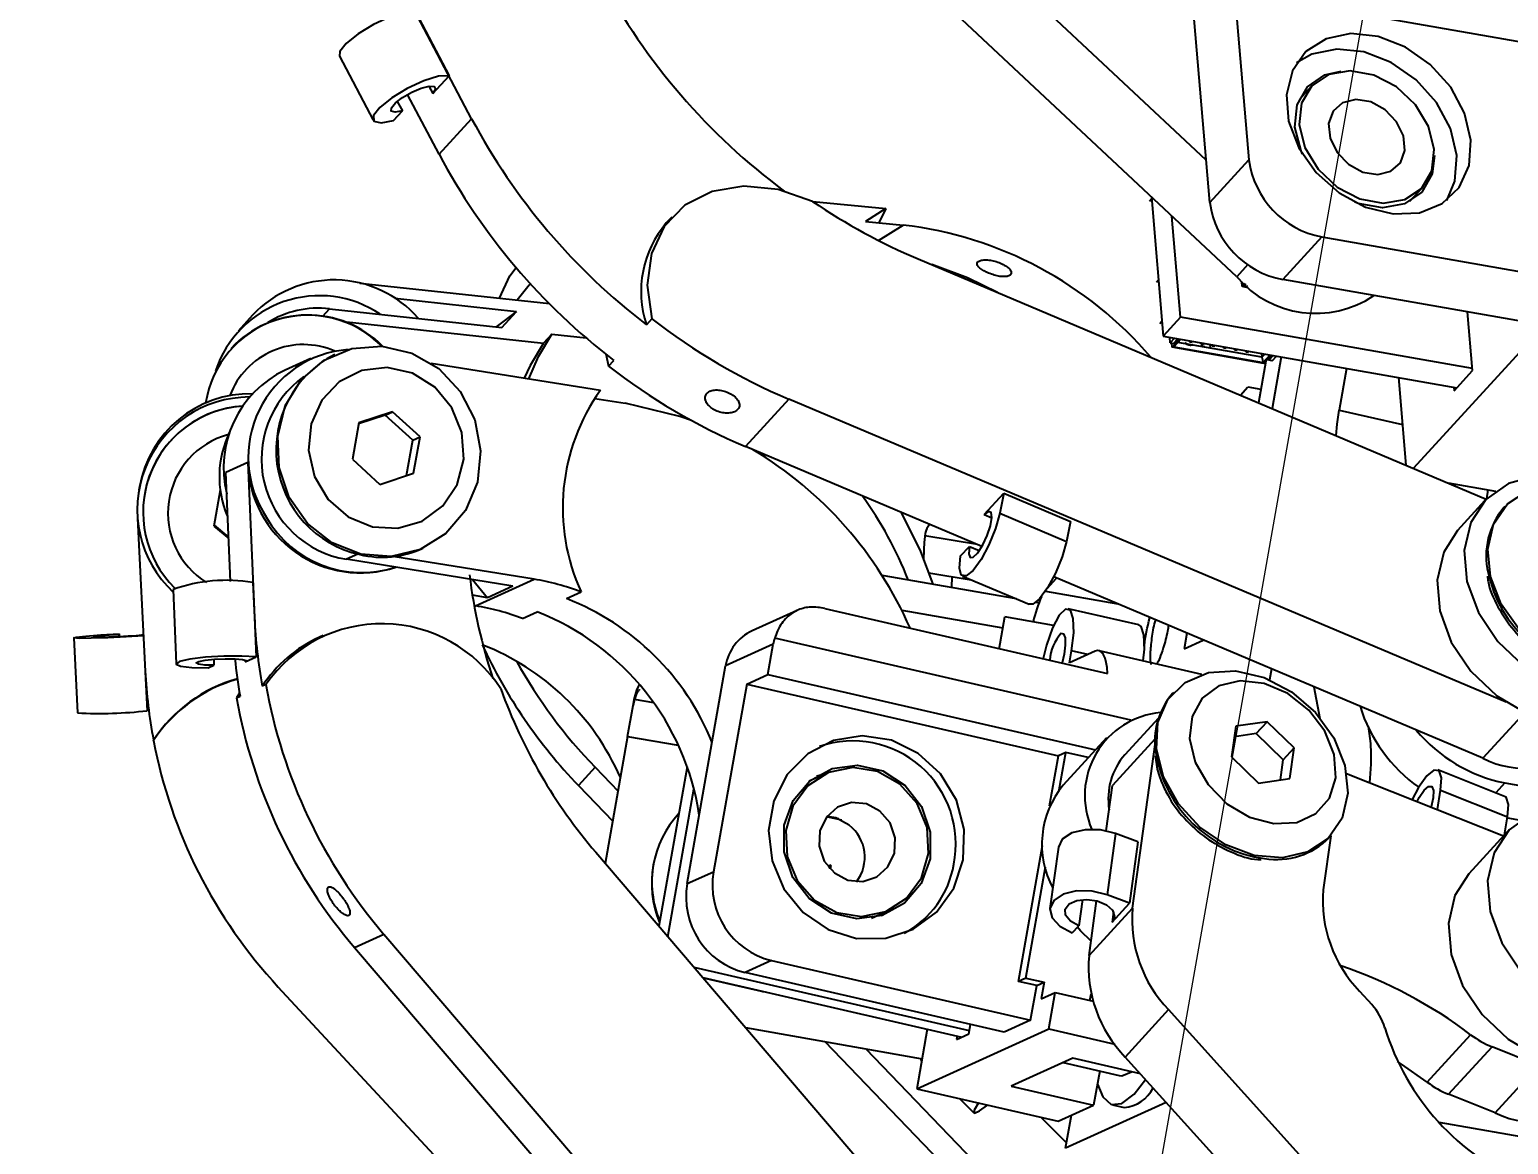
# Model space of a CAD drawing. Header units: millimetres. Extents: x -294 to 2792, y 5 to 1659.
# Drawn here: x 2273.5 to 2332.6, y 809.3 to 853.9 of the extents above; entities that cross this region are included whole.
import ezdxf

# ---------------------------------------------------------------- set-up
doc = ezdxf.new("R2010")
doc.units = ezdxf.units.MM
doc.layers.get('0').update_dxf_attribs({"lineweight": 18})
doc.styles.get("Standard").update_dxf_attribs({"font": 'txt.shx'})
doc.dimstyles.new('ISO-25', dxfattribs={"dimtxt": 2.5, "dimasz": 2.5, "dimexe": 1.25, "dimexo": 0.625, "dimtad": 1, "dimtxsty": 'Standard', "dimcen": 2.5, "dimdle": 5, "dimadec": 0, "dimazin": 0, "dimtfac": 1, "dimtmove": 0, "dimatfit": 3, "dimfxl": 1, "dimarcsym": 0})

# ---------------------------------------------------------------- blocks, each defined once
blk = doc.blocks.new('*X11')
for points in [[(2253.221, 1111.43), (2254.388, 1111.224), (2254.422, 1114.829)], [(2188.224, 742.813), (2189.391, 742.607), (2188.19, 739.208)]]:
    blk.add_hatch(color=0).paths.add_polyline_path(points, flags=0)
at = {"color": 0, "lineweight": -2}
for p, q in [((2368.147, 1094.776), (2253.437, 1115.003)), ((2253.804, 1111.327), (2221.935, 930.584)), ((2188.807, 742.71), (2220.677, 923.453)), ((2301.915, 719.156), (2187.205, 739.382))]:
    blk.add_line(p, q, dxfattribs=at)
at = {"color": 0, "insert": (2221.306, 927.019), "char_height": 3.5, "width": 23.5, "attachment_point": 5}
blk.add_mtext('381,42', dxfattribs=at)

msp = doc.modelspace()

# ---------------------------------------------------------------- linework, layer by layer
at = {"color": 1}
msp.add_line((2302.9, 718.98), (2362.099, 1054.718), dxfattribs=at)
at = {"color": 7, "linetype": 'Continuous', "lineweight": 25}
for p, q in [((2291.18, 850.292), (2286.246, 859.673)), ((2320.51, 848.639), (2312.293, 856.328)), ((2321.645, 855.36), (2322.214, 848.645)), ((2321.645, 855.36), (2333.53, 853.275)), ((2288.932, 854.563), (2290.276, 852.008)), ((2320.654, 846.941), (2319.993, 854.74)), ((2321.731, 843.981), (2310.559, 854.434)), ((2285.908, 852.791), (2287.252, 850.236)), ((2289.474, 851.591), (2289.627, 851.299)), ((2289.627, 851.299), (2290.276, 852.008)), ((2324.712, 851.586), (2324.221, 851.049)), ((2288.209, 850.985), (2288.412, 850.601)), ((2289.88, 848.872), (2288.622, 851.263)), ((2288.065, 850.222), (2288.412, 850.601)), ((2289.88, 848.872), (2291.18, 850.292)), ((2320.654, 846.941), (2322.214, 848.645)), ((2328.647, 846.998), (2329.138, 847.535)), ((2304.805, 846.983), (2307.716, 846.702)), ((2318.248, 847), (2318.329, 847.089)), ((2318.322, 847.171), (2318.794, 841.608)), ((2299.17, 846.365), (2298.953, 846.128)), ((2307.716, 846.702), (2306.901, 846.192)), ((2307.716, 846.702), (2307.439, 846.14)), ((2319.487, 842.365), (2319.145, 846.401)), ((2306.901, 846.192), (2308.41, 846.046)), ((2307.426, 845.431), (2308.41, 846.046)), ((2325.129, 845.573), (2323.569, 843.868)), ((2325.129, 845.573), (2335.01, 843.84)), ((2309.005, 844.694), (2331.698, 835.105)), ((2328.791, 836.334), (2336.322, 844.561)), ((2322.174, 844.466), (2321.731, 843.981)), ((2286.719, 843.727), (2294.286, 842.908)), ((2318.605, 843.839), (2318.524, 843.75)), ((2321.935, 843.776), (2321.943, 843.608)), ((2321.944, 843.61), (2321.936, 843.778)), ((2321.944, 843.61), (2322.023, 843.685)), ((2321.951, 843.599), (2322.113, 843.571)), ((2322.032, 843.674), (2321.953, 843.6)), ((2322.115, 843.572), (2321.953, 843.6)), ((2322.023, 843.685), (2322.02, 843.728)), ((2322.102, 843.662), (2322.032, 843.674)), ((2322.036, 843.687), (2322.035, 843.716)), ((2322.036, 843.687), (2322.08, 843.679)), ((2322.162, 843.616), (2322.115, 843.572)), ((2322.121, 843.573), (2322.164, 843.614)), ((2333.45, 842.135), (2323.569, 843.868)), ((2285.234, 842.405), (2285.504, 842.705)), ((2285.504, 842.705), (2292.388, 841.96)), ((2288.108, 843.125), (2292.965, 842.6)), ((2282.434, 842.448), (2281.857, 841.809)), ((2286.061, 842.193), (2294.054, 841.329)), ((2292.965, 842.6), (2292.156, 841.985)), ((2292.388, 841.96), (2292.965, 842.6)), ((2298.376, 842.299), (2298.159, 842.063)), ((2318.744, 842.192), (2318.663, 842.104)), ((2319.487, 842.365), (2318.794, 841.608)), ((2331.141, 840.322), (2319.487, 842.365)), ((2331.149, 840.235), (2330.95, 842.574)), ((2294.384, 841.694), (2294.054, 841.329)), ((2294.384, 841.694), (2295.749, 841.547)), ((2318.794, 841.608), (2330.523, 839.551)), ((2319.078, 841.342), (2319.059, 841.561)), ((2319.248, 841.528), (2319.078, 841.342)), ((2281.573, 841.12), (2281.557, 841.102)), ((2319.078, 841.342), (2319.212, 841.318)), ((2319.15, 841.165), (2319.136, 841.332)), ((2319.45, 841.493), (2319.15, 841.165)), ((2322.815, 840.522), (2319.15, 841.165)), ((2319.212, 841.318), (2319.383, 841.505)), ((2319.495, 841.485), (2319.216, 841.18)), ((2319.216, 841.18), (2322.791, 840.553)), ((2322.732, 840.767), (2319.376, 841.355)), ((2319.718, 841.304), (2319.668, 841.355)), ((2319.718, 841.304), (2319.718, 841.304)), ((2319.846, 841.243), (2319.847, 841.244)), ((2319.847, 841.423), (2319.851, 841.383)), ((2319.851, 841.383), (2319.958, 841.364)), ((2319.983, 841.272), (2319.983, 841.272)), ((2320.25, 841.352), (2320.25, 841.352)), ((2320.263, 841.211), (2320.263, 841.211)), ((2320.281, 841.207), (2320.282, 841.208)), ((2320.296, 841.344), (2320.3, 841.304)), ((2320.3, 841.304), (2320.408, 841.285)), ((2320.328, 841.323), (2320.328, 841.323)), ((2320.339, 841.27), (2320.339, 841.27)), ((2320.353, 841.318), (2320.353, 841.318)), ((2320.365, 841.211), (2320.365, 841.212)), ((2320.369, 841.303), (2320.37, 841.304)), ((2320.405, 841.312), (2320.406, 841.312)), ((2320.42, 841.182), (2320.421, 841.182)), ((2320.455, 841.181), (2320.42, 841.182)), ((2320.444, 841.296), (2320.444, 841.296)), ((2320.455, 841.181), (2320.455, 841.182)), ((2320.484, 841.173), (2320.485, 841.174)), ((2320.55, 841.223), (2320.55, 841.223)), ((2320.552, 841.285), (2320.551, 841.285)), ((2320.559, 841.16), (2320.56, 841.161)), ((2320.59, 841.155), (2320.591, 841.156)), ((2320.619, 841.274), (2320.619, 841.274)), ((2320.632, 841.148), (2320.632, 841.149)), ((2320.664, 841.252), (2320.664, 841.252)), ((2320.671, 841.171), (2320.671, 841.171)), ((2320.683, 841.208), (2320.683, 841.208)), ((2320.685, 841.158), (2320.686, 841.158)), ((2320.745, 841.266), (2320.749, 841.225)), ((2320.749, 841.225), (2320.857, 841.207)), ((2320.773, 841.124), (2320.773, 841.125)), ((2320.793, 841.122), (2320.793, 841.121)), ((2320.8, 841.206), (2320.799, 841.205)), ((2321.195, 841.187), (2321.198, 841.147)), ((2321.198, 841.147), (2321.306, 841.128)), ((2321.644, 841.108), (2321.647, 841.068)), ((2321.647, 841.068), (2321.755, 841.049)), ((2322.093, 841.029), (2322.096, 840.989)), ((2322.096, 840.989), (2322.204, 840.97)), ((2284.754, 840.715), (2283.73, 840.25)), ((2285.72, 840.879), (2285.691, 840.866)), ((2289.557, 840.535), (2296.323, 839.449)), ((2296.534, 840.897), (2296.642, 840.406)), ((2296.642, 840.406), (2296.859, 840.642)), ((2322.899, 840.614), (2322.605, 838.947)), ((2322.719, 840.919), (2322.732, 840.767)), ((2322.732, 840.767), (2322.851, 840.896)), ((2322.732, 840.767), (2322.791, 840.553)), ((2322.791, 840.553), (2323.07, 840.858)), ((2322.815, 840.522), (2323.115, 840.85)), ((2323.012, 840.652), (2323.005, 840.73)), ((2323.182, 840.838), (2323.012, 840.652)), ((2323.147, 840.628), (2323.012, 840.652)), ((2323.506, 840.781), (2323.143, 838.72)), ((2323.147, 840.628), (2323.317, 840.815)), ((2326.118, 840.323), (2325.824, 838.658)), ((2328.189, 839.96), (2328.485, 836.463)), ((2330.412, 839.43), (2331.149, 840.235)), ((2321.878, 839.255), (2322.172, 839.581)), ((2322.172, 839.581), (2322.7, 839.489)), ((2330.4, 839.572), (2330.412, 839.43)), ((2288.025, 838.593), (2286.674, 838.149)), ((2287.732, 838.46), (2288.025, 838.593)), ((2289.12, 837.586), (2288.025, 838.593)), ((2296.098, 839.126), (2297.308, 838.931)), ((2303.846, 839.092), (2302.113, 837.199)), ((2332.487, 826.991), (2303.846, 839.092)), ((2325.824, 838.658), (2328.348, 838.077)), ((2286.674, 838.149), (2286.418, 836.697)), ((2287.732, 838.46), (2286.667, 838.11)), ((2288.827, 837.453), (2287.732, 838.46)), ((2288.578, 836.04), (2288.827, 837.453)), ((2288.827, 837.453), (2289.12, 837.586)), ((2288.864, 836.134), (2289.12, 837.586)), ((2311.553, 833.21), (2302.113, 837.199)), ((2282.241, 836.566), (2281.363, 836.167)), ((2282.241, 836.566), (2282.51, 830.376)), ((2286.418, 836.697), (2287.513, 835.689)), ((2281.552, 831.812), (2281.363, 836.167)), ((2287.513, 835.689), (2288.864, 836.134)), ((2330.175, 835.749), (2332.059, 835.418)), ((2330.415, 835.707), (2330.424, 835.644)), ((2277.918, 835.594), (2277.895, 835.465)), ((2278.123, 835.316), (2278.122, 835.313)), ((2281.143, 835.457), (2280.891, 834.025)), ((2311.647, 834.483), (2312.427, 835.335)), ((2312.427, 835.335), (2312.267, 834.538)), ((2312.427, 835.335), (2315.088, 834.211)), ((2331.628, 835.032), (2330.545, 833.848)), ((2331.756, 835.471), (2331.704, 835.112)), ((2332.026, 835.424), (2332.021, 835.39)), ((2311.647, 834.483), (2311.948, 834.356)), ((2312.267, 834.538), (2314.928, 833.414)), ((2332.441, 834.809), (2332.398, 834.762)), ((2277.841, 834.324), (2278.146, 828.236)), ((2280.891, 834.025), (2281.477, 833.533)), ((2280.897, 834.062), (2281.475, 833.577)), ((2315.088, 834.211), (2314.928, 833.414)), ((2309.231, 832.715), (2309.257, 833.397)), ((2311.377, 833.284), (2309.28, 833.632)), ((2286.634, 832.906), (2286.179, 832.699)), ((2292.83, 831.632), (2286.179, 832.699)), ((2293.67, 831.901), (2288.036, 832.806)), ((2289.202, 833.125), (2289.232, 833.138)), ((2310.707, 832.834), (2311.054, 833.213)), ((2311.054, 833.213), (2311.45, 833.045)), ((2309.441, 832.163), (2311.128, 831.884)), ((2279.256, 831.495), (2279.386, 828.522)), ((2282.448, 831.776), (2282.509, 830.376)), ((2291.214, 831.891), (2291.806, 831.167)), ((2291.329, 830.839), (2293.67, 831.901)), ((2292.83, 831.632), (2291.806, 831.167)), ((2307.562, 832.062), (2312.918, 831.128)), ((2310.358, 832.011), (2310.342, 831.577)), ((2310.787, 832.028), (2313.448, 830.904)), ((2314.163, 831.533), (2314.538, 831.949)), ((2331.564, 824.755), (2314.423, 831.997)), ((2291.806, 831.167), (2291.21, 831.263)), ((2294.964, 831.132), (2295.55, 831.398)), ((2313.715, 830.989), (2313.835, 830.968)), ((2314.09, 831.421), (2316.979, 830.917)), ((2282.509, 830.376), (2282.51, 830.376)), ((2282.509, 830.376), (2282.577, 828.802)), ((2291.329, 830.839), (2291.281, 830.847)), ((2293.208, 830.336), (2293.794, 830.601)), ((2304.183, 830.659), (2302.378, 829.84)), ((2305.282, 830.741), (2316.573, 828.142)), ((2308.352, 830.669), (2312.39, 829.964)), ((2312.24, 829.117), (2312.467, 830.401)), ((2314.419, 830.057), (2312.467, 830.401)), ((2317.82, 830.079), (2314.997, 830.728)), ((2277.098, 829.719), (2277.093, 829.689)), ((2277.098, 829.719), (2277.103, 829.616)), ((2319.738, 829.751), (2319.628, 829.126)), ((2275.289, 829.562), (2275.438, 826.568)), ((2277.093, 829.689), (2277.097, 829.616)), ((2285.249, 829.653), (2285.103, 829.587)), ((2303.225, 829.315), (2301.322, 828.452)), ((2303.011, 828.104), (2303.225, 829.315)), ((2317.502, 826.278), (2303.281, 829.551)), ((2319.628, 829.126), (2320.395, 829.474)), ((2280.881, 828.707), (2280.891, 828.467)), ((2282.136, 828.679), (2282.139, 828.604)), ((2282.139, 828.604), (2282.577, 828.802)), ((2315.049, 828.561), (2315.134, 829.045)), ((2316.073, 829.026), (2315.049, 828.561)), ((2315.785, 828.895), (2315.134, 829.045)), ((2320.335, 828.104), (2316.234, 829.048)), ((2278.148, 828.203), (2278.225, 826.652)), ((2280.657, 828.361), (2280.891, 828.467)), ((2299.787, 819.748), (2301.322, 828.452)), ((2302.162, 827.719), (2303.011, 828.104)), ((2303.011, 828.104), (2316.09, 825.093)), ((2323.121, 828.322), (2323.045, 827.892)), ((2278.194, 827.531), (2278.235, 826.708)), ((2281.915, 827.348), (2281.789, 827.166)), ((2282.96, 827.697), (2282.813, 827.631)), ((2302.162, 827.719), (2300.841, 820.225)), ((2302.162, 827.719), (2314.612, 824.853)), ((2319.205, 827.385), (2319.161, 827.338)), ((2324.811, 827.608), (2325.052, 826.345)), ((2281.789, 827.166), (2281.935, 827.232)), ((2297.409, 825.629), (2297.627, 826.861)), ((2297.627, 826.861), (2297.669, 827.101)), ((2298.454, 826.967), (2297.685, 827.102)), ((2278.235, 826.708), (2278.225, 826.652)), ((2318.602, 826.357), (2317.266, 824.897)), ((2322.944, 826.213), (2321.696, 826.034)), ((2322.51, 825.74), (2322.944, 826.213)), ((2324.021, 825.168), (2322.944, 826.213)), ((2333.232, 826.577), (2331.564, 824.755)), ((2297.409, 825.629), (2296.515, 820.558)), ((2297.409, 825.629), (2299.433, 825.272)), ((2321.696, 826.034), (2321.526, 824.81)), ((2322.51, 825.74), (2321.638, 825.615)), ((2323.587, 824.695), (2322.51, 825.74)), ((2278.473, 825.462), (2278.477, 825.481)), ((2314.905, 824.986), (2314.612, 824.853)), ((2314.642, 823.498), (2314.905, 824.986)), ((2316.528, 825.572), (2314.795, 823.678)), ((2315.802, 824.779), (2314.905, 824.986)), ((2318.467, 825.521), (2316.77, 823.666)), ((2317.566, 818.767), (2318.468, 825.31)), ((2323.587, 824.695), (2324.021, 825.168)), ((2323.85, 823.944), (2324.021, 825.168)), ((2296.108, 824.394), (2295.448, 823.663)), ((2296.108, 824.394), (2297.024, 823.442)), ((2299.783, 824.412), (2298.661, 818.048)), ((2314.259, 822.852), (2314.612, 824.853)), ((2321.526, 824.81), (2322.602, 823.765)), ((2323.475, 823.891), (2323.587, 824.695)), ((2305.335, 824.143), (2304.662, 823.838)), ((2304.968, 824.059), (2305.336, 824.143)), ((2322.602, 823.765), (2323.85, 823.944)), ((2326.118, 824.152), (2332.388, 821.658)), ((2332.43, 823.234), (2329.758, 824.297)), ((2295.448, 823.663), (2296.813, 822.245)), ((2299.018, 817.63), (2300.057, 823.523)), ((2316.52, 821.856), (2316.77, 823.666)), ((2329.743, 822.71), (2329.873, 823.476)), ((2329.873, 823.476), (2332.545, 822.413)), ((2332.433, 823.772), (2332.072, 823.376)), ((2332.433, 823.772), (2340.068, 822.433)), ((2305.956, 822.28), (2305.354, 822.419)), ((2305.843, 822.331), (2305.387, 822.436)), ((2332.423, 821.697), (2332.545, 822.413)), ((2332.539, 822.379), (2333.068, 822.287)), ((2316.89, 821.749), (2316.553, 819.301)), ((2317.784, 821.417), (2316.89, 821.749)), ((2325.485, 821.657), (2325.188, 819.508)), ((2325.431, 821.599), (2325.475, 821.646)), ((2332.557, 821.843), (2330.997, 820.139)), ((2296.135, 821.002), (2310.409, 804.308)), ((2313.023, 815.843), (2313.98, 821.27)), ((2314.612, 821.21), (2314.274, 818.762)), ((2317.784, 821.417), (2317.447, 818.969)), ((2305.421, 820.419), (2305.49, 820.485)), ((2305.474, 820.431), (2305.439, 820.397)), ((2305.439, 820.398), (2305.471, 820.43)), ((2305.464, 820.368), (2305.475, 820.431)), ((2305.474, 820.431), (2305.471, 820.43)), ((2305.475, 820.431), (2305.474, 820.431)), ((2305.516, 820.477), (2305.488, 820.484)), ((2305.49, 820.485), (2305.519, 820.479)), ((2305.492, 820.338), (2305.516, 820.477)), ((2305.519, 820.479), (2305.494, 820.335)), ((2305.516, 820.477), (2305.519, 820.479)), ((2313.316, 815.975), (2314.1, 820.421)), ((2299.787, 819.748), (2300.841, 820.225)), ((2315.57, 819.117), (2315.426, 818.07)), ((2317.447, 818.969), (2316.553, 819.301)), ((2307.141, 818.373), (2307.814, 818.679)), ((2315.833, 816.874), (2316.135, 819.067)), ((2315.833, 816.874), (2317.566, 818.767)), ((2316.754, 818.212), (2317.447, 818.969)), ((2316.81, 818.621), (2316.754, 818.212)), ((2315.166, 817.786), (2315.426, 818.07)), ((2287.679, 817.719), (2286.508, 817.188)), ((2305.036, 797.419), (2287.679, 817.719)), ((2295.582, 806.576), (2286.508, 817.188)), ((2311.058, 813.871), (2300.069, 816.401)), ((2303.152, 816.674), (2302.099, 816.196)), ((2312.448, 813.814), (2302.099, 816.196)), ((2303.152, 816.674), (2313.502, 814.291)), ((2297.381, 800.621), (2283.457, 815.619)), ((2300.41, 816.002), (2310.753, 813.621)), ((2300.425, 815.985), (2302.756, 815.449)), ((2313.316, 815.975), (2313.023, 815.843)), ((2313.746, 815.676), (2313.023, 815.843)), ((2313.316, 815.975), (2314.039, 815.809)), ((2313.502, 814.291), (2313.746, 815.676)), ((2313.746, 815.676), (2314.039, 815.809)), ((2314.039, 815.809), (2313.922, 815.147)), ((2302.754, 815.463), (2302.756, 815.449)), ((2302.756, 815.449), (2302.776, 815.458)), ((2302.788, 815.431), (2302.823, 815.447)), ((2313.922, 815.147), (2314.478, 815.4)), ((2314.222, 813.949), (2314.478, 815.4)), ((2314.478, 815.4), (2315.997, 815.05)), ((2315.868, 815.08), (2315.916, 815.352)), ((2326.634, 815.459), (2327.123, 814.917)), ((2319.012, 814.718), (2317.279, 812.824)), ((2333.34, 798.845), (2319.012, 814.718)), ((2302.12, 814.002), (2309.166, 812.76)), ((2308.955, 811.56), (2314.222, 813.949)), ((2309.374, 813.939), (2308.955, 811.56)), ((2311.037, 813.75), (2311.103, 814.123)), ((2313.502, 814.291), (2312.448, 813.814)), ((2314.222, 813.949), (2316.858, 813.342)), ((2305.279, 813.445), (2311.493, 806.987)), ((2310.539, 813.524), (2311.037, 813.75)), ((2310.564, 813.665), (2310.539, 813.524)), ((2329.338, 811.822), (2331.072, 813.716)), ((2330.194, 811.339), (2331.927, 813.233)), ((2333.783, 812.494), (2331.927, 813.233)), ((2306.92, 813.156), (2313.131, 806.701)), ((2309.117, 812.769), (2309.117, 812.691)), ((2309.117, 812.691), (2309.149, 812.661)), ((2315.185, 812.777), (2312.725, 811.661)), ((2314.804, 812.604), (2317.041, 812.089)), ((2317.882, 812.156), (2315.185, 812.777)), ((2323.395, 806.049), (2317.279, 812.824)), ((2316.259, 812.269), (2316.018, 810.903)), ((2332.05, 810.6), (2333.783, 812.494)), ((2308.955, 811.56), (2314.6, 810.26)), ((2312.725, 811.661), (2316.018, 810.903)), ((2310.661, 811.167), (2311.235, 810.6)), ((2314.6, 810.26), (2316.018, 810.903)), ((2318.919, 811.007), (2314.9, 809.184)), ((2316.772, 810.92), (2317.242, 810.812)), ((2332.05, 810.6), (2330.194, 811.339)), ((2314.938, 809.4), (2313.905, 810.42)), ((2314.9, 809.184), (2315.132, 810.501)), ((2341.564, 808.156), (2329.812, 810.217))]:
    msp.add_line(p, q, dxfattribs=at)
for points in [[(2288.932, 854.563), (2288.514, 854.538), (2287.924, 854.36), (2287.263, 854.058), (2286.642, 853.683), (2286.167, 853.299), (2285.918, 852.971), (2285.908, 852.791)], [(2331.084, 849.435), (2330.832, 850.511), (2330.275, 851.549), (2329.462, 852.457), (2328.467, 853.153), (2327.376, 853.576), (2326.288, 853.689), (2325.299, 853.481), (2324.497, 852.971), (2323.953, 852.205), (2323.715, 851.25), (2323.805, 850.19), (2324.214, 849.122), (2324.907, 848.138), (2325.821, 847.327), (2326.876, 846.761), (2327.977, 846.49), (2329.027, 846.538), (2329.933, 846.901), (2330.614, 847.546), (2331.009, 848.417), (2331.084, 849.435)], [(2330.521, 848.82), (2330.268, 849.896), (2329.711, 850.934), (2328.899, 851.841), (2327.903, 852.537), (2326.813, 852.961), (2325.725, 853.074), (2324.736, 852.866), (2324.122, 852.517)], [(2324.356, 848.881), (2324.299, 849.006), (2324.054, 849.954), (2324.144, 850.844), (2324.559, 851.567), (2325.249, 852.037), (2325.895, 852.187)], [(2326.648, 847.091), (2327.584, 846.918), (2328.441, 847.064), (2329.115, 847.511), (2329.525, 848.205), (2329.622, 849.063), (2329.393, 849.98), (2328.866, 850.847), (2328.105, 851.559), (2327.202, 852.03), (2326.265, 852.203), (2325.408, 852.057), (2324.734, 851.61), (2324.324, 850.916), (2324.228, 850.058), (2324.457, 849.141), (2324.984, 848.274), (2325.745, 847.562), (2326.648, 847.091)], [(2290.276, 852.008), (2289.858, 851.984), (2289.268, 851.806), (2288.607, 851.503), (2287.986, 851.128), (2287.511, 850.744), (2287.261, 850.416), (2287.28, 850.199), (2287.564, 850.131), (2288.065, 850.222)], [(2288.412, 850.601), (2288.126, 850.55), (2287.97, 850.594), (2287.973, 850.725), (2288.133, 850.919), (2288.421, 851.141), (2288.787, 851.351), (2289.163, 851.511), (2289.481, 851.592), (2289.685, 851.579), (2289.736, 851.476), (2289.627, 851.299)], [(2326.768, 848.161), (2327.363, 848.064), (2327.891, 848.194), (2328.273, 848.532), (2328.449, 849.027), (2328.393, 849.603), (2328.114, 850.173), (2327.653, 850.649), (2327.082, 850.96), (2326.487, 851.057), (2325.958, 850.927), (2325.577, 850.589), (2325.401, 850.094), (2325.457, 849.518), (2325.736, 848.948), (2326.197, 848.472), (2326.768, 848.161)], [(2329.631, 848.824), (2329.533, 848.088), (2329.118, 847.365), (2328.428, 846.895), (2327.546, 846.735), (2326.579, 846.905), (2326.442, 846.955)], [(2330.118, 847.03), (2330.446, 847.801), (2330.521, 848.82)], [(2304.797, 846.988), (2303.415, 847.462), (2302.045, 847.597), (2300.778, 847.383), (2299.696, 846.836), (2298.871, 845.991), (2298.357, 844.903), (2298.188, 843.645), (2298.376, 842.299)], [(2292.287, 843.125), (2292.704, 844.018), (2292.953, 844.355)], [(2312.174, 843.355), (2310.979, 843.934), (2309.55, 844.464)], [(2293.536, 843.695), (2293.476, 843.641), (2293.003, 843.047)], [(2293.457, 839.909), (2293.844, 840.801), (2294.384, 841.694)], [(2286.751, 832.898), (2285.605, 833.352), (2284.625, 834.131), (2283.898, 835.165), (2283.489, 836.364), (2283.434, 837.619), (2283.739, 838.821), (2284.375, 839.861), (2285.287, 840.648), (2286.394, 841.111), (2287.597, 841.21), (2288.789, 840.936), (2289.864, 840.313), (2290.727, 839.396), (2291.301, 838.266), (2291.536, 837.026), (2291.409, 835.783), (2290.934, 834.65), (2290.15, 833.726), (2289.13, 833.094), (2287.962, 832.809), (2286.751, 832.898)], [(2294.054, 841.329), (2293.514, 840.435), (2293.281, 839.937)], [(2287.214, 833.998), (2288.237, 833.94), (2289.209, 834.228), (2290.025, 834.833), (2290.597, 835.687), (2290.862, 836.699), (2290.792, 837.759), (2290.394, 838.752), (2289.712, 839.571), (2288.819, 840.126), (2287.812, 840.358), (2286.801, 840.241), (2285.894, 839.788), (2285.191, 839.048), (2284.767, 838.102), (2284.668, 837.052), (2284.906, 836.011), (2285.453, 835.093), (2286.252, 834.397), (2287.214, 833.998)], [(2299.96, 838.239), (2299.49, 838.402), (2297.308, 838.931)], [(2325.699, 837.64), (2325.741, 838.1), (2325.824, 838.658)], [(2334.949, 835.989), (2333.698, 836.035), (2332.579, 835.727), (2331.681, 835.089), (2331.078, 834.172), (2330.818, 833.052), (2330.923, 831.819), (2331.384, 830.572), (2332.163, 829.413), (2333.197, 828.436), (2334.403, 827.72), (2335.684, 827.323)], [(2336.217, 828.213), (2335.076, 828.481), (2333.979, 829.057), (2333.024, 829.888), (2332.295, 830.903), (2331.859, 832.009), (2331.752, 833.109), (2331.985, 834.105), (2332.538, 834.909), (2333.36, 835.449), (2334.379, 835.677), (2335.505, 835.573), (2336.637, 835.147), (2337.675, 834.435), (2338.526, 833.502), (2339.115, 832.429), (2339.39, 831.314), (2339.326, 830.254), (2338.928, 829.343), (2338.233, 828.664), (2337.302, 828.275), (2336.217, 828.213)], [(2308.334, 834.57), (2309.109, 833.01), (2309.596, 831.707)], [(2312.267, 834.538), (2312.098, 833.924), (2311.836, 833.274), (2311.52, 832.687), (2311.2, 832.251), (2310.923, 832.034), (2310.733, 832.069), (2310.657, 832.35), (2310.707, 832.834)], [(2311.054, 833.213), (2311.027, 832.924), (2311.083, 832.774), (2311.212, 832.788), (2311.391, 832.964), (2311.587, 833.271), (2311.766, 833.653), (2311.894, 834.041), (2311.948, 834.365), (2311.919, 834.566), (2311.813, 834.608), (2311.647, 834.483)], [(2330.545, 833.848), (2329.995, 832.989), (2329.735, 831.868), (2329.84, 830.635), (2330.3, 829.389), (2331.079, 828.23), (2332.114, 827.253), (2333.32, 826.536), (2334.6, 826.139)], [(2314.928, 833.414), (2314.759, 832.8), (2314.497, 832.15), (2314.181, 831.562), (2313.861, 831.127), (2313.584, 830.91), (2313.448, 830.904)], [(2315.134, 829.045), (2315.22, 829.765), (2315.204, 830.335), (2315.088, 830.668), (2314.89, 830.714), (2314.64, 830.465), (2314.376, 829.959), (2314.138, 829.274), (2314.005, 828.733)], [(2278.075, 829.647), (2277.387, 829.602), (2276.648, 829.566), (2275.983, 829.545), (2275.505, 829.542), (2275.294, 829.557), (2275.388, 829.589), (2275.769, 829.631), (2276.373, 829.677), (2277.098, 829.719)], [(2314.719, 829.746), (2314.818, 829.724), (2314.876, 829.557), (2314.884, 829.272), (2314.841, 828.912), (2314.761, 828.559)], [(2317.996, 828.642), (2318.043, 829.115), (2318.026, 829.685), (2317.91, 830.018), (2317.82, 830.079)], [(2277.093, 829.689), (2276.71, 829.667), (2276.385, 829.643), (2276.166, 829.62), (2276.088, 829.603), (2276.161, 829.592), (2276.376, 829.591), (2276.698, 829.599), (2277.08, 829.615), (2277.463, 829.637), (2277.788, 829.661), (2278.007, 829.684), (2278.073, 829.696)], [(2282.577, 828.802), (2282.001, 828.836), (2281.287, 828.83), (2280.555, 828.785), (2279.93, 828.708), (2279.517, 828.613), (2279.386, 828.516), (2279.56, 828.433), (2280.009, 828.378), (2280.657, 828.361)], [(2280.891, 828.467), (2280.521, 828.477), (2280.27, 828.51), (2280.185, 828.559), (2280.28, 828.615), (2280.538, 828.668), (2280.914, 828.709), (2281.338, 828.731), (2281.734, 828.728), (2282.031, 828.703), (2282.174, 828.659), (2282.139, 828.604)], [(2316.573, 828.142), (2316.554, 828.379), (2316.522, 828.584), (2316.476, 828.754), (2316.417, 828.888), (2316.346, 828.983), (2316.265, 829.038), (2316.173, 829.052), (2316.073, 829.026)], [(2318.808, 824.009), (2318.528, 825.125), (2318.587, 826.187), (2318.979, 827.1), (2319.67, 827.783), (2320.598, 828.177), (2321.681, 828.245), (2322.823, 827.981), (2323.921, 827.41), (2324.879, 826.582), (2325.612, 825.57), (2326.053, 824.464), (2326.165, 823.363), (2325.937, 822.364), (2325.389, 821.557), (2324.57, 821.013), (2323.553, 820.779), (2322.428, 820.878), (2321.296, 821.3), (2320.256, 822.008), (2319.401, 822.939), (2318.808, 824.009)], [(2297.669, 827.101), (2297.774, 827.478), (2297.879, 827.705)], [(2320.072, 824.602), (2320.586, 823.702), (2321.338, 822.942), (2322.244, 822.403), (2323.208, 822.145), (2324.125, 822.195), (2324.896, 822.548), (2325.436, 823.165), (2325.688, 823.98), (2325.624, 824.905), (2325.251, 825.838), (2324.609, 826.68), (2323.769, 827.338), (2322.821, 827.742), (2321.867, 827.848), (2321.012, 827.644), (2320.347, 827.152), (2319.946, 826.426), (2319.851, 825.544), (2320.072, 824.602)], [(2310.813, 820.695), (2310.847, 821.904), (2310.536, 823.084), (2309.907, 824.13), (2309.015, 824.95), (2307.941, 825.471), (2306.778, 825.647), (2305.632, 825.462), (2304.603, 824.932), (2303.783, 824.104), (2303.245, 823.053), (2303.036, 821.871), (2303.176, 820.663), (2303.652, 819.537), (2304.421, 818.593), (2305.415, 817.915), (2306.546, 817.563), (2307.713, 817.568), (2308.813, 817.929), (2309.748, 818.616), (2310.435, 819.566), (2310.813, 820.695)], [(2309.491, 820.739), (2309.135, 819.754), (2308.469, 818.969), (2307.575, 818.479), (2306.56, 818.342), (2305.547, 818.575), (2304.658, 819.15), (2304, 819.998), (2303.653, 821.016), (2303.658, 822.082), (2304.014, 823.067), (2304.68, 823.853), (2305.574, 824.343), (2306.589, 824.48), (2307.602, 824.247), (2308.491, 823.672), (2309.149, 822.824), (2309.496, 821.805), (2309.491, 820.739)], [(2304.868, 819.095), (2305.76, 818.597), (2306.749, 818.438), (2307.718, 818.638), (2308.549, 819.172), (2309.142, 819.976), (2309.425, 820.953), (2309.364, 821.986), (2308.967, 822.949), (2308.281, 823.726), (2307.389, 824.225), (2306.4, 824.384), (2305.431, 824.184), (2304.6, 823.65), (2304.007, 822.846), (2303.724, 821.869), (2303.785, 820.836), (2304.182, 819.873), (2304.868, 819.095)], [(2329.873, 823.476), (2329.907, 823.974), (2329.813, 824.259), (2329.606, 824.286), (2329.318, 824.051), (2328.994, 823.592), (2328.743, 823.108)], [(2328.933, 823.033), (2329.016, 823.187), (2329.214, 823.478), (2329.394, 823.634), (2329.526, 823.63), (2329.589, 823.468), (2329.574, 823.172), (2329.49, 822.811)], [(2332.545, 822.413), (2332.58, 822.911), (2332.486, 823.196), (2332.43, 823.234)], [(2305.664, 820.176), (2306.204, 819.889), (2306.801, 819.834), (2307.362, 820.019), (2307.804, 820.416), (2308.059, 820.964), (2308.088, 821.581), (2307.886, 822.171), (2307.485, 822.646), (2306.945, 822.933), (2306.348, 822.988), (2305.787, 822.803), (2305.345, 822.406), (2305.09, 821.857), (2305.061, 821.241), (2305.263, 820.651), (2305.664, 820.176)], [(2335.878, 822.8), (2334.627, 822.847), (2333.508, 822.538), (2332.61, 821.9), (2332.007, 820.984), (2331.747, 819.863), (2331.852, 818.63), (2332.312, 817.384), (2333.091, 816.225), (2334.126, 815.248), (2335.332, 814.531), (2336.612, 814.134)], [(2306.256, 822.088), (2305.716, 822.375), (2305.387, 822.436)], [(2316.89, 821.749), (2316.29, 821.894), (2315.676, 821.903), (2315.14, 821.772), (2314.766, 821.523), (2314.612, 821.21)], [(2330.997, 820.139), (2330.447, 819.279), (2330.187, 818.159), (2330.292, 816.926), (2330.752, 815.679), (2331.531, 814.52), (2332.566, 813.543), (2333.772, 812.827), (2335.052, 812.43)], [(2316.553, 819.301), (2315.953, 819.447), (2315.338, 819.455), (2314.803, 819.325), (2314.429, 819.075), (2314.272, 818.745), (2314.357, 818.384), (2314.671, 818.047), (2315.166, 817.786)], [(2315.426, 818.07), (2315.094, 818.251), (2314.9, 818.485), (2314.879, 818.729), (2315.036, 818.94), (2315.341, 819.079), (2315.741, 819.122), (2316.161, 819.06), (2316.527, 818.904), (2316.772, 818.684), (2316.853, 818.438), (2316.754, 818.212)], [(2307.814, 818.679), (2307.796, 818.664), (2307.508, 818.458)], [(2315.913, 817.456), (2315.499, 817.868), (2315.371, 818.011)], [(2329.338, 811.822), (2328.317, 812.541), (2328.156, 812.646)], [(2317.041, 812.089), (2317.148, 812.079), (2317.529, 812.237)], [(2316.166, 811.741), (2316.378, 811.238), (2316.723, 810.934), (2317.148, 810.971), (2317.634, 811.348), (2318.084, 811.932)], [(2311.421, 810.992), (2311.244, 810.703), (2311.255, 810.59), (2311.457, 810.674), (2311.778, 810.91)]]:
    msp.add_lwpolyline(points, dxfattribs=at)
for centre, radius, start, end in [((2318.836, 867.895), 25.498, 208.0781, 233.48762), ((2313.621, 862.249), 25.428, 208.04854, 232.5481), ((2312.321, 860.828), 25.428, 208.04854, 232.5481), ((2325.807, 849.135), 3.626, 187.76232, 259.22745), ((2318.594, 867.285), 24.543, 235.7934, 247.0017), ((2324.247, 847.43), 3.626, 187.76232, 259.22745), ((2302.172, 843.39), 4.226, 139.6074, 198.29711), ((2306.619, 830.786), 15.365, 40.50217, 83.30623), ((2324.887, 846.656), 4.137, 220.28002, 304.10474), ((2285.684, 839.395), 4.459, 41.01564, 136.78661), ((2321.937, 843.776), 0.00262, 128.00086, 179.81208), ((2321.945, 843.608), 0.00262, 128.00086, 179.81208), ((2321.952, 843.609), 0.00914, 186.28246, 271.03196), ((2321.956, 843.611), 0.0118, 184.74939, 258.72749), ((2321.951, 843.602), 0.00251, 264.43734, 319.6734), ((2322.113, 843.573), 0.00251, 264.43734, 319.6734), ((2322.116, 843.579), 0.00733, 257.83557, 311.71876), ((2285.102, 838.86), 4.365, 56.17818, 161.75575), ((2285.071, 838.867), 3.862, 83.56658, 121.98302), ((2284.638, 838.322), 4.126, 44.45167, 171.40715), ((2284.64, 838.257), 4.196, 44.71093, 136.95995), ((2313.577, 861.959), 24.851, 232.28852, 246.94782), ((2284.462, 838.141), 3.132, 66.48198, 159.57084), ((2286.579, 836.768), 4.318, 94.38977, 213.70996), ((2287.649, 837.061), 4.278, 117.22926, 257.48868), ((2311.844, 860.066), 24.851, 232.28852, 246.94782), ((2285.589, 836.354), 4.318, 115.51395, 194.02417), ((2286.84, 836.7), 4.054, 125.67975, 260.62084), ((2282.324, 834.684), 4.496, 90.14576, 227.0628), ((2282.347, 834.812), 4.498, 88.99315, 169.98439), ((2302.881, 834.756), 8.064, 144.40986, 204.61213), ((2282.304, 834.575), 4.246, 93.66681, 225.29891), ((2282.306, 834.578), 4.248, 93.6516, 169.98695), ((2282.298, 834.538), 3.247, 104.88997, 238.40613), ((2285.161, 836.001), 4.058, 153.90893, 202.77576), ((2294.441, 823.722), 15.551, 23.64087, 59.11135), ((2286.745, 836.663), 4.505, 181.24264, 288.17864), ((2294.378, 826.262), 15.304, 21.53282, 35.85436), ((2334.65, 832.844), 2.958, 139.57514, 193.32973), ((2286.785, 836.549), 4.378, 209.83038, 287.99821), ((2311.2, 833.325), 1.945, 170.94135, 177.88121), ((2287.609, 836.651), 3.869, 256.74406, 294.3144), ((2311.913, 834.594), 20.969, 186.9046, 198.50278), ((2336.76, 833.235), 5.103, 192.13867, 263.40396), ((2281.405, 825.354), 6.506, 80.77265, 109.2817), ((2292.15, 822.465), 9.558, 69.16429, 80.84723), ((2291.238, 821.538), 10.292, 21.97991, 68.77629), ((2319.538, 828.765), 6.112, 156.34199, 166.40283), ((2303.261, 831.28), 20.771, 182.49539, 190.12021), ((2289.809, 821.403), 9.558, 69.16429, 80.84723), ((2290.008, 820.936), 10.38, 8.60621, 68.60952), ((2287.593, 824.497), 5.631, 32.51321, 145.36966), ((2303.16, 828.15), 1.862, 114.82811, 170.6708), ((2316.104, 828.521), 1.849, 138.48327, 175.23816), ((2287.356, 824.632), 5.444, 114.45897, 146.57319), ((2310.222, 837.889), 20.51, 204.7875, 223.91713), ((2287.957, 819.978), 10, 23.62349, 68.62309), ((2305.176, 828.971), 1.981, 162.9791, 170.01143), ((2302.439, 830.89), 20.828, 185.95714, 190.11482), ((2310.912, 838.643), 20.547, 209.15861, 223.90589), ((2298.096, 829.234), 19.975, 182.86239, 190.8301), ((2283.472, 822.148), 5.998, 105.94029, 146.45644), ((2283.476, 822.166), 5.998, 105.99667, 146.45645), ((2303.701, 831.403), 21.07, 190.1299, 220.49898), ((2312.15, 834.68), 21.061, 199.8655, 220.50233), ((2302.531, 830.872), 21.07, 190.1299, 220.49898), ((2299.593, 826.514), 1.997, 162.87821, 169.99998), ((2321.385, 825.437), 2.925, 139.48226, 188.97035), ((2332.556, 828.651), 6.176, 197.15962, 234.8417), ((2276.314, 843.725), 17.18, 267.07798, 276.38658), ((2318.999, 823.262), 3.336, 95.40674, 203.79378), ((2333.653, 829.836), 6.185, 219.73196, 258.63145), ((2298.105, 829.219), 19.987, 190.83283, 222.87597), ((2306.401, 821.333), 4.112, 348.63359, 108.82463), ((2333.195, 827.887), 3.531, 242.50271, 312.97534), ((2319.278, 823.132), 2.677, 138.7499, 189.27565), ((2323.522, 825.798), 5.092, 189.22525, 262.31296), ((2317.68, 821.315), 3.729, 140.67982, 207.95086), ((2302.464, 819.774), 4.095, 137.3003, 202.6997), ((2305.243, 820.806), 1.634, 323.21036, 51.71587), ((2323.326, 823.652), 2.941, 260.50356, 315.7245), ((2302.473, 819.822), 4.095, 170.00153, 202.69969), ((2306.65, 821.151), 3.834, 298.10423, 350.57154), ((2302.845, 819.209), 3.104, 170.01713, 256.09054), ((2303.898, 819.687), 3.104, 170.01713, 256.09054), ((2330.348, 819.068), 5.179, 175.12109, 224.17464), ((2322.727, 818.327), 5.179, 175.12109, 224.17464), ((2320.993, 816.433), 5.179, 175.12109, 224.17464), ((2320.062, 799.226), 18.198, 52.77332, 71.31636), ((2325.394, 813.329), 2.348, 16.44911, 42.55474), ((2337.172, 816.935), 9.971, 197.15282, 246.9905), ((2333.306, 816.668), 3.702, 232.88161, 248.13657), ((2317.112, 812.242), 1.437, 275.18672, 333.01033), ((2331.572, 814.775), 3.702, 232.88161, 248.13657), ((2333.764, 814.079), 3.878, 243.77031, 313.29271)]:
    msp.add_arc(centre, radius, start, end, dxfattribs=at)
for points, knots in [([(2311.767, 844.15), (2311.841, 844.12), (2311.988, 844.059), (2312.224, 844.001), (2312.436, 843.978), (2312.604, 843.996), (2312.71, 844.053), (2312.743, 844.141), (2312.7, 844.25), (2312.585, 844.368), (2312.409, 844.479), (2312.19, 844.572), (2311.951, 844.634), (2311.721, 844.659), (2311.532, 844.645), (2311.405, 844.597), (2311.351, 844.523), (2311.374, 844.428), (2311.47, 844.323), (2311.61, 844.226), (2311.723, 844.172), (2311.767, 844.15)], [0, 0, 0, 0, 0.176778, 0.353634, 0.528481, 0.70091, 0.87182, 1.042158, 1.212792, 1.384616, 1.558541, 1.735122, 1.91383, 2.09253, 2.268219, 2.43923, 2.606906, 2.774748, 2.946001, 3.121728, 3.237369, 3.237369, 3.237369, 3.237369]), ([(2319.846, 841.243), (2319.824, 841.249), (2319.779, 841.26), (2319.738, 841.289), (2319.718, 841.304)], [0, 0, 0, 0, 0.0709904, 0.1429938, 0.1429938, 0.1429938, 0.1429938]), ([(2319.983, 841.272), (2319.963, 841.26), (2319.924, 841.237), (2319.872, 841.241), (2319.846, 841.243)], [0, 0, 0, 0, 0.0722137, 0.1427732, 0.1427732, 0.1427732, 0.1427732]), ([(2320.339, 841.27), (2320.339, 841.279), (2320.338, 841.293), (2320.345, 841.309), (2320.35, 841.315), (2320.353, 841.318)], [0, 0, 0, 0, 0.02703792, 0.03938641, 0.05158354, 0.05158354, 0.05158354, 0.05158354]), ([(2320.365, 841.211), (2320.361, 841.216), (2320.354, 841.224), (2320.343, 841.244), (2320.341, 841.259), (2320.339, 841.27)], [0, 0, 0, 0, 0.01559168, 0.0312265, 0.06514412, 0.06514412, 0.06514412, 0.06514412]), ([(2320.42, 841.182), (2320.41, 841.184), (2320.395, 841.188), (2320.377, 841.2), (2320.369, 841.208), (2320.365, 841.211)], [0, 0, 0, 0, 0.03266657, 0.04822559, 0.06412485, 0.06412485, 0.06412485, 0.06412485]), ([(2320.405, 841.312), (2320.398, 841.312), (2320.388, 841.313), (2320.376, 841.309), (2320.372, 841.305), (2320.369, 841.303)], [0, 0, 0, 0, 0.01957229, 0.0289049, 0.03846842, 0.03846842, 0.03846842, 0.03846842]), ([(2320.444, 841.296), (2320.438, 841.3), (2320.426, 841.307), (2320.412, 841.31), (2320.405, 841.312)], [0, 0, 0, 0, 0.0202341, 0.04201159, 0.04201159, 0.04201159, 0.04201159]), ([(2320.664, 841.252), (2320.661, 841.254), (2320.655, 841.26), (2320.64, 841.269), (2320.627, 841.272), (2320.619, 841.274)], [0, 0, 0, 0, 0.01168045, 0.02369718, 0.05070793, 0.05070793, 0.05070793, 0.05070793]), ([(2320.685, 841.158), (2320.678, 841.153), (2320.662, 841.145), (2320.642, 841.147), (2320.632, 841.148)], [0, 0, 0, 0, 0.02683938, 0.05563424, 0.05563424, 0.05563424, 0.05563424]), ([(2320.683, 841.208), (2320.682, 841.216), (2320.68, 841.228), (2320.672, 841.242), (2320.666, 841.248), (2320.664, 841.252)], [0, 0, 0, 0, 0.02568739, 0.03728124, 0.04869736, 0.04869736, 0.04869736, 0.04869736]), ([(2320.671, 841.171), (2320.673, 841.173), (2320.677, 841.177), (2320.683, 841.189), (2320.683, 841.2), (2320.683, 841.208)], [0, 0, 0, 0, 0.00947866, 0.01912145, 0.04082033, 0.04082033, 0.04082033, 0.04082033]), ([(2301.488, 839.326), (2301.415, 839.359), (2301.269, 839.425), (2301.033, 839.466), (2300.817, 839.457), (2300.643, 839.395), (2300.53, 839.287), (2300.491, 839.146), (2300.527, 838.988), (2300.638, 838.831), (2300.81, 838.693), (2301.027, 838.59), (2301.265, 838.535), (2301.494, 838.533), (2301.687, 838.585), (2301.821, 838.682), (2301.882, 838.811), (2301.867, 838.959), (2301.777, 839.111), (2301.641, 839.238), (2301.531, 839.301), (2301.488, 839.326)], [0, 0, 0, 0, 0.19629, 0.392637, 0.587508, 0.780495, 0.972238, 1.163493, 1.354992, 1.547472, 1.741624, 1.937791, 2.13546, 2.333002, 2.528282, 2.720166, 2.909617, 3.099155, 3.291173, 3.486486, 3.612747, 3.612747, 3.612747, 3.612747]), ([(2309.461, 834.094), (2309.424, 834.042), (2309.325, 833.902), (2309.297, 833.736), (2309.28, 833.632)], [0, 0, 0, 0, 0.1867243, 0.502622, 0.502622, 0.502622, 0.502622]), ([(2331.747, 832.025), (2331.753, 831.957), (2331.792, 831.546), (2332.138, 830.788), (2332.77, 829.837), (2333.634, 829.034), (2334.637, 828.435), (2335.468, 828.19), (2335.958, 828.107), (2336.086, 828.105), (2336.102, 828.105)], [0, 0, 0, 0, 0.221254, 1.334734, 2.458649, 3.587288, 4.719422, 5.85551, 6.216319, 6.269608, 6.269608, 6.269608, 6.269608]), ([(2305.282, 830.741), (2305.092, 830.769), (2304.712, 830.825), (2304.196, 830.697), (2303.738, 830.398), (2303.43, 829.973), (2303.317, 829.652), (2303.281, 829.551)], [0, 0, 0, 0, 0.53444, 1.066198, 1.661457, 2.300974, 2.591476, 2.591476, 2.591476, 2.591476]), ([(2318.04, 829.236), (2318.04, 829.244), (2318.073, 829.594), (2318.168, 829.989), (2318.261, 830.375)], [0, 0, 0, 0, 0.028351, 1.161879, 1.161879, 1.161879, 1.161879]), ([(2318.479, 830.283), (2318.472, 830.258), (2318.403, 830.017), (2318.323, 829.529), (2318.268, 828.978), (2318.275, 828.642), (2318.298, 828.529), (2318.305, 828.497)], [0, 0, 0, 0, 0.069989, 0.659322, 1.254269, 1.650448, 1.806277, 1.806277, 1.806277, 1.806277]), ([(2319.005, 830.061), (2318.993, 829.985), (2318.948, 829.688), (2318.822, 829.221), (2318.673, 828.793), (2318.579, 828.574), (2318.539, 828.522), (2318.536, 828.518)], [0, 0, 0, 0, 0.221846, 0.863455, 1.288308, 1.59665, 1.62082, 1.62082, 1.62082, 1.62082]), ([(2297.887, 827.516), (2297.859, 827.481), (2297.763, 827.361), (2297.717, 827.21), (2297.685, 827.102)], [0, 0, 0, 0, 0.1348695, 0.4644551, 0.4644551, 0.4644551, 0.4644551]), ([(2327.045, 823.784), (2327.086, 824.27), (2327.149, 825.021), (2327.032, 825.771), (2326.991, 826.035)], [0, 0, 0, 0, 1.462929, 2.259954, 2.259954, 2.259954, 2.259954]), ([(2318.477, 824.856), (2318.505, 824.619), (2318.546, 824.277), (2318.676, 823.94), (2318.716, 823.836)], [0, 0, 0, 0, 0.72677, 1.051046, 1.051046, 1.051046, 1.051046]), ([(2318.716, 823.836), (2318.797, 823.653), (2319.029, 823.131), (2319.61, 822.334), (2320.483, 821.54), (2321.494, 820.991), (2322.269, 820.71), (2322.666, 820.71), (2322.711, 820.71)], [0, 0, 0, 0, 0.612865, 1.745942, 2.883511, 4.024648, 5.169797, 5.318548, 5.318548, 5.318548, 5.318548]), ([(2286.068, 819.135), (2286.021, 819.198), (2285.926, 819.326), (2285.773, 819.483), (2285.633, 819.593), (2285.519, 819.639), (2285.442, 819.618), (2285.411, 819.531), (2285.431, 819.389), (2285.5, 819.208), (2285.612, 819.009), (2285.754, 818.816), (2285.911, 818.649), (2286.063, 818.527), (2286.194, 818.463), (2286.285, 818.465), (2286.328, 818.53), (2286.319, 818.652), (2286.258, 818.818), (2286.167, 818.987), (2286.096, 819.094), (2286.068, 819.135)], [0, 0, 0, 0, 0.166423, 0.332859, 0.499004, 0.664928, 0.830781, 0.996621, 1.162466, 1.328351, 1.494391, 1.660775, 1.8276, 1.994626, 2.161283, 2.327099, 2.492211, 2.657329, 2.823153, 2.989808, 3.095687, 3.095687, 3.095687, 3.095687])]:
    msp.add_open_spline(points, degree=3, knots=knots, dxfattribs=at)

# ---------------------------------------------------------------- dimensions: what is measured, and where the dimension line sits
at = {"color": 1}
dim = msp.add_linear_dim(base=(2254.422, 1114.829), p1=(2302.899, 718.982), p2=(2369.131, 1094.603), angle=80, dimstyle='ISO-25', override={"dimtxt": 3.5, "dimasz": 3.556, "dimexe": 1, "dimexo": 1, "dimgap": 1.524, "dimtih": 1, "dimtoh": 1, "dimzin": 0, "dimsah": 1, "dimdle": 7.112, "dimadec": 2, "dimtolj": 1, "dimtzin": 0}, dxfattribs=at)
dim.commit()
dim.dimension.update_dxf_attribs({"geometry": '*X11', "text_midpoint": (2221.306, 927.019)})

doc.saveas('drawing.dxf')
